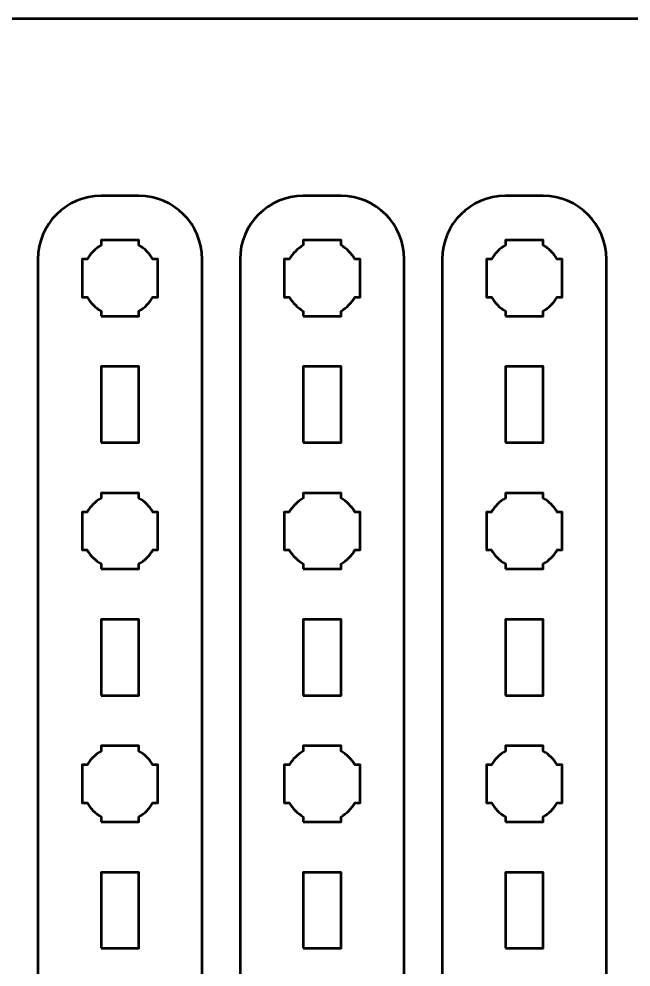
# Model space of a CAD drawing. Header units: centimetres. Extents: x -21 to 0, y -29.7 to 0.
# Drawn here: x -10.5 to -5.66, y -7.5 to 0 of the extents above; entities that cross this region are included whole.
import ezdxf

# ---------------------------------------------------------------- set-up
doc = ezdxf.new("R2010")
doc.units = ezdxf.units.CM
doc.header["$MEASUREMENT"] = 0
doc.layers.add('Layer 1', color=7, linetype='Continuous')

msp = doc.modelspace()

# ---------------------------------------------------------------- linework, layer by layer
at = {"layer": 'Layer 1', "color": 1, "lineweight": 53}
msp.add_open_spline([(-21.00003, -29.19995), (-21.00003, -29.19995), (-21.00003, -5.89992), (-21.00003, -5.89992), (-21.00003, -5.89992), (-21.00003, -5.81709), (-20.93286, -5.74992), (-20.85003, -5.74992), (-20.85003, -5.74992), (-20.7672, -5.74992), (-20.70003, -5.68275), (-20.70003, -5.59992), (-20.70003, -5.59992), (-20.70003, -5.51709), (-20.7672, -5.44992), (-20.85003, -5.44992), (-20.85003, -5.44992), (-20.93286, -5.44992), (-21.00003, -5.38275), (-21.00003, -5.29992), (-21.00003, -5.29992), (-21.00003, -5.21709), (-20.93286, -5.14992), (-20.85003, -5.14992), (-20.85003, -5.14992), (-20.7672, -5.14992), (-20.70003, -5.08275), (-20.70003, -4.99992), (-20.70003, -4.99992), (-20.70003, -4.91709), (-20.7672, -4.84992), (-20.85003, -4.84992), (-20.85003, -4.84992), (-20.93286, -4.84992), (-21.00003, -4.78275), (-21.00003, -4.69992), (-21.00003, -4.69992), (-21.00003, -4.61709), (-20.93286, -4.54992), (-20.85003, -4.54992), (-20.85003, -4.54992), (-20.7672, -4.54992), (-20.70003, -4.48275), (-20.70003, -4.39992), (-20.70003, -4.39992), (-20.70003, -4.31709), (-20.7672, -4.24992), (-20.85003, -4.24992), (-20.85003, -4.24992), (-20.93286, -4.24992), (-21.00003, -4.18275), (-21.00003, -4.09992), (-21.00003, -4.09992), (-21.00003, -4.01709), (-20.93286, -3.94992), (-20.85003, -3.94992), (-20.85003, -3.94992), (-20.7672, -3.94992), (-20.70003, -3.88275), (-20.70003, -3.79992), (-20.70003, -3.79992), (-20.70003, -3.71709), (-20.7672, -3.64992), (-20.85003, -3.64992), (-20.85003, -3.64992), (-20.93286, -3.64992), (-21.00003, -3.58275), (-21.00003, -3.49992), (-21.00003, -3.49992), (-21.00003, -3.41709), (-20.93286, -3.34992), (-20.85003, -3.34992), (-20.85003, -3.34992), (-20.7672, -3.34992), (-20.70003, -3.28275), (-20.70003, -3.19992), (-20.70003, -3.19992), (-20.70003, -3.11709), (-20.7672, -3.04992), (-20.85003, -3.04992), (-20.85003, -3.04992), (-20.93286, -3.04992), (-21.00003, -2.98275), (-21.00003, -2.89992), (-21.00003, -2.89992), (-21.00003, -2.81709), (-20.93286, -2.74992), (-20.85003, -2.74992), (-20.85003, -2.74992), (-20.7672, -2.74992), (-20.70003, -2.68275), (-20.70003, -2.59992), (-20.70003, -2.59992), (-20.70003, -2.51709), (-20.7672, -2.44992), (-20.85003, -2.44992), (-20.85003, -2.44992), (-20.93286, -2.44992), (-21.00003, -2.38275), (-21.00003, -2.29992), (-21.00003, -2.29992), (-21.00003, -2.21709), (-20.93286, -2.14992), (-20.85003, -2.14992), (-20.85003, -2.14992), (-20.7672, -2.14992), (-20.70003, -2.08275), (-20.70003, -1.99992), (-20.70003, -1.99992), (-20.70003, -1.91709), (-20.7672, -1.84992), (-20.85003, -1.84992), (-20.85003, -1.84992), (-20.93286, -1.84992), (-21.00003, -1.78275), (-21.00003, -1.69992), (-21.00003, -1.69992), (-21.00003, -1.61709), (-20.93286, -1.54992), (-20.85003, -1.54992), (-20.85003, -1.54992), (-20.7672, -1.54992), (-20.70003, -1.48275), (-20.70003, -1.39992), (-20.70003, -1.39992), (-20.70003, -1.31709), (-20.7672, -1.24992), (-20.85003, -1.24992), (-20.85003, -1.24992), (-20.93286, -1.24992), (-21.00003, -1.18275), (-21.00003, -1.09992), (-21.00003, -1.09992), (-21.00003, -1.09992), (-21.00003, -0.49992), (-21.00003, -0.49992), (-21.00003, -0.49992), (-21.00003, -0.22295), (-20.77694, 0.00004), (-20.49994, 0.00004), (-20.49994, 0.00004), (-20.49994, 0.00004), (-0.50008, 0.00004), (-0.50008, 0.00004), (-0.50008, 0.00004), (-0.22294, 0.00004), (0.00002, -0.22295), (0.00002, -0.49992), (0.00002, -0.49992), (0.00002, -0.49992), (0.00002, -29.19995), (0.00002, -29.19995), (0.00002, -29.19995), (0.00002, -29.47695), (-0.22294, -29.70004), (-0.50008, -29.70004), (-0.50008, -29.70004), (-0.50008, -29.70004), (-20.49994, -29.70004), (-20.49994, -29.70004), (-20.49994, -29.70004), (-20.77694, -29.70004), (-21.00003, -29.47695), (-21.00003, -29.19995)], degree=3, knots=[0, 0, 0, 0, 0.0243902, 0.0243902, 0.0243902, 0.0243902, 0.0487805, 0.0487805, 0.0487805, 0.0487805, 0.0731707, 0.0731707, 0.0731707, 0.0731707, 0.097561, 0.097561, 0.097561, 0.097561, 0.1219512, 0.1219512, 0.1219512, 0.1219512, 0.1463415, 0.1463415, 0.1463415, 0.1463415, 0.1707317, 0.1707317, 0.1707317, 0.1707317, 0.195122, 0.195122, 0.195122, 0.195122, 0.2195122, 0.2195122, 0.2195122, 0.2195122, 0.2439024, 0.2439024, 0.2439024, 0.2439024, 0.2682927, 0.2682927, 0.2682927, 0.2682927, 0.2926829, 0.2926829, 0.2926829, 0.2926829, 0.3170732, 0.3170732, 0.3170732, 0.3170732, 0.3414634, 0.3414634, 0.3414634, 0.3414634, 0.3658537, 0.3658537, 0.3658537, 0.3658537, 0.3902439, 0.3902439, 0.3902439, 0.3902439, 0.4146341, 0.4146341, 0.4146341, 0.4146341, 0.4390244, 0.4390244, 0.4390244, 0.4390244, 0.4634146, 0.4634146, 0.4634146, 0.4634146, 0.4878049, 0.4878049, 0.4878049, 0.4878049, 0.5121951, 0.5121951, 0.5121951, 0.5121951, 0.5365854, 0.5365854, 0.5365854, 0.5365854, 0.5609756, 0.5609756, 0.5609756, 0.5609756, 0.5853659, 0.5853659, 0.5853659, 0.5853659, 0.6097561, 0.6097561, 0.6097561, 0.6097561, 0.6341463, 0.6341463, 0.6341463, 0.6341463, 0.6585366, 0.6585366, 0.6585366, 0.6585366, 0.6829268, 0.6829268, 0.6829268, 0.6829268, 0.7073171, 0.7073171, 0.7073171, 0.7073171, 0.7317073, 0.7317073, 0.7317073, 0.7317073, 0.7560976, 0.7560976, 0.7560976, 0.7560976, 0.7804878, 0.7804878, 0.7804878, 0.7804878, 0.804878, 0.804878, 0.804878, 0.804878, 0.8292683, 0.8292683, 0.8292683, 0.8292683, 0.8536585, 0.8536585, 0.8536585, 0.8536585, 0.8780488, 0.8780488, 0.8780488, 0.8780488, 0.902439, 0.902439, 0.902439, 0.902439, 0.9268293, 0.9268293, 0.9268293, 0.9268293, 0.9512195, 0.9512195, 0.9512195, 0.9512195, 0.9756098, 0.9756098, 0.9756098, 0.9756098, 1, 1, 1, 1], dxfattribs=at)
at = {"layer": 'Layer 1', "color": 114, "lineweight": 53}
for points in [[(-9.55, -14.7), (-9.55, -14.7), (-9.85, -14.7), (-9.85, -14.7), (-9.85, -14.7), (-10.12609, -14.7), (-10.35, -14.47609), (-10.35, -14.2), (-10.35, -14.2), (-10.35, -14.2), (-10.35, -1.9), (-10.35, -1.9), (-10.35, -1.9), (-10.35, -1.62391), (-10.12609, -1.4), (-9.85, -1.4), (-9.85, -1.4), (-9.85, -1.4), (-9.55, -1.4), (-9.55, -1.4), (-9.55, -1.4), (-9.27391, -1.4), (-9.05, -1.62391), (-9.05, -1.9), (-9.05, -1.9), (-9.05, -1.9), (-9.05, -14.2), (-9.05, -14.2), (-9.05, -14.2), (-9.05, -14.47609), (-9.27391, -14.7), (-9.55, -14.7)], [(-7.95, -14.7), (-7.95, -14.7), (-8.25, -14.7), (-8.25, -14.7), (-8.25, -14.7), (-8.52609, -14.7), (-8.75, -14.47609), (-8.75, -14.2), (-8.75, -14.2), (-8.75, -14.2), (-8.75, -1.9), (-8.75, -1.9), (-8.75, -1.9), (-8.75, -1.62391), (-8.52609, -1.4), (-8.25, -1.4), (-8.25, -1.4), (-8.25, -1.4), (-7.95, -1.4), (-7.95, -1.4), (-7.95, -1.4), (-7.67391, -1.4), (-7.45, -1.62391), (-7.45, -1.9), (-7.45, -1.9), (-7.45, -1.9), (-7.45, -14.2), (-7.45, -14.2), (-7.45, -14.2), (-7.45, -14.47609), (-7.67391, -14.7), (-7.95, -14.7)], [(-6.35, -14.7), (-6.35, -14.7), (-6.65, -14.7), (-6.65, -14.7), (-6.65, -14.7), (-6.92609, -14.7), (-7.15, -14.47609), (-7.15, -14.2), (-7.15, -14.2), (-7.15, -14.2), (-7.15, -1.9), (-7.15, -1.9), (-7.15, -1.9), (-7.15, -1.62391), (-6.92609, -1.4), (-6.65, -1.4), (-6.65, -1.4), (-6.65, -1.4), (-6.35, -1.4), (-6.35, -1.4), (-6.35, -1.4), (-6.07391, -1.4), (-5.85, -1.62391), (-5.85, -1.9), (-5.85, -1.9), (-5.85, -1.9), (-5.85, -14.2), (-5.85, -14.2), (-5.85, -14.2), (-5.85, -14.47609), (-6.07391, -14.7), (-6.35, -14.7)]]:
    msp.add_open_spline(points, degree=3, knots=[0, 0, 0, 0, 0.125, 0.125, 0.125, 0.125, 0.25, 0.25, 0.25, 0.25, 0.375, 0.375, 0.375, 0.375, 0.5, 0.5, 0.5, 0.5, 0.625, 0.625, 0.625, 0.625, 0.75, 0.75, 0.75, 0.75, 0.875, 0.875, 0.875, 0.875, 1, 1, 1, 1], dxfattribs=at)
at = {"layer": 'Layer 1', "lineweight": 53}
for points, knots in [([(-9.85, -2.35), (-9.85, -2.35), (-9.85, -2.30985), (-9.85, -2.30985), (-9.85, -2.30985), (-9.89553, -2.2835), (-9.9335, -2.24553), (-9.95985, -2.2), (-9.95985, -2.2), (-9.95985, -2.2), (-10, -2.2), (-10, -2.2), (-10, -2.2), (-10, -2.2), (-10, -2.05), (-10, -2.05), (-10, -2.05), (-10, -2.05), (-10, -1.9), (-10, -1.9), (-10, -1.9), (-10, -1.9), (-9.95985, -1.9), (-9.95985, -1.9), (-9.95985, -1.9), (-9.9335, -1.85447), (-9.89553, -1.8165), (-9.85, -1.79015), (-9.85, -1.79015), (-9.85, -1.79015), (-9.85, -1.75), (-9.85, -1.75), (-9.85, -1.75), (-9.85, -1.75), (-9.7, -1.75), (-9.7, -1.75), (-9.7, -1.75), (-9.7, -1.75), (-9.55, -1.75), (-9.55, -1.75), (-9.55, -1.75), (-9.55, -1.75), (-9.55, -1.79015), (-9.55, -1.79015), (-9.55, -1.79015), (-9.50447, -1.8165), (-9.4665, -1.85447), (-9.44015, -1.9), (-9.44015, -1.9), (-9.44015, -1.9), (-9.4, -1.9), (-9.4, -1.9), (-9.4, -1.9), (-9.4, -1.9), (-9.4, -2.05), (-9.4, -2.05), (-9.4, -2.05), (-9.4, -2.05), (-9.4, -2.2), (-9.4, -2.2), (-9.4, -2.2), (-9.4, -2.2), (-9.44015, -2.2), (-9.44015, -2.2), (-9.44015, -2.2), (-9.4665, -2.24553), (-9.50447, -2.2835), (-9.55, -2.30985), (-9.55, -2.30985), (-9.55, -2.30985), (-9.55, -2.35), (-9.55, -2.35), (-9.55, -2.35), (-9.55, -2.35), (-9.7, -2.35), (-9.7, -2.35), (-9.7, -2.35), (-9.7, -2.35), (-9.85, -2.35), (-9.85, -2.35)], [0, 0, 0, 0, 0.05, 0.05, 0.05, 0.05, 0.1, 0.1, 0.1, 0.1, 0.15, 0.15, 0.15, 0.15, 0.2, 0.2, 0.2, 0.2, 0.25, 0.25, 0.25, 0.25, 0.3, 0.3, 0.3, 0.3, 0.35, 0.35, 0.35, 0.35, 0.4, 0.4, 0.4, 0.4, 0.45, 0.45, 0.45, 0.45, 0.5, 0.5, 0.5, 0.5, 0.55, 0.55, 0.55, 0.55, 0.6, 0.6, 0.6, 0.6, 0.65, 0.65, 0.65, 0.65, 0.7, 0.7, 0.7, 0.7, 0.75, 0.75, 0.75, 0.75, 0.8, 0.8, 0.8, 0.8, 0.85, 0.85, 0.85, 0.85, 0.9, 0.9, 0.9, 0.9, 0.95, 0.95, 0.95, 0.95, 1, 1, 1, 1]), ([(-8.25, -2.35), (-8.25, -2.35), (-8.25, -2.30985), (-8.25, -2.30985), (-8.25, -2.30985), (-8.29553, -2.2835), (-8.3335, -2.24553), (-8.35985, -2.2), (-8.35985, -2.2), (-8.35985, -2.2), (-8.4, -2.2), (-8.4, -2.2), (-8.4, -2.2), (-8.4, -2.2), (-8.4, -2.05), (-8.4, -2.05), (-8.4, -2.05), (-8.4, -2.05), (-8.4, -1.9), (-8.4, -1.9), (-8.4, -1.9), (-8.4, -1.9), (-8.35985, -1.9), (-8.35985, -1.9), (-8.35985, -1.9), (-8.3335, -1.85447), (-8.29553, -1.8165), (-8.25, -1.79015), (-8.25, -1.79015), (-8.25, -1.79015), (-8.25, -1.75), (-8.25, -1.75), (-8.25, -1.75), (-8.25, -1.75), (-8.1, -1.75), (-8.1, -1.75), (-8.1, -1.75), (-8.1, -1.75), (-7.95, -1.75), (-7.95, -1.75), (-7.95, -1.75), (-7.95, -1.75), (-7.95, -1.79015), (-7.95, -1.79015), (-7.95, -1.79015), (-7.90447, -1.8165), (-7.8665, -1.85447), (-7.84015, -1.9), (-7.84015, -1.9), (-7.84015, -1.9), (-7.8, -1.9), (-7.8, -1.9), (-7.8, -1.9), (-7.8, -1.9), (-7.8, -2.05), (-7.8, -2.05), (-7.8, -2.05), (-7.8, -2.05), (-7.8, -2.2), (-7.8, -2.2), (-7.8, -2.2), (-7.8, -2.2), (-7.84015, -2.2), (-7.84015, -2.2), (-7.84015, -2.2), (-7.8665, -2.24553), (-7.90447, -2.2835), (-7.95, -2.30985), (-7.95, -2.30985), (-7.95, -2.30985), (-7.95, -2.35), (-7.95, -2.35), (-7.95, -2.35), (-7.95, -2.35), (-8.1, -2.35), (-8.1, -2.35), (-8.1, -2.35), (-8.1, -2.35), (-8.25, -2.35), (-8.25, -2.35)], [0, 0, 0, 0, 0.05, 0.05, 0.05, 0.05, 0.1, 0.1, 0.1, 0.1, 0.15, 0.15, 0.15, 0.15, 0.2, 0.2, 0.2, 0.2, 0.25, 0.25, 0.25, 0.25, 0.3, 0.3, 0.3, 0.3, 0.35, 0.35, 0.35, 0.35, 0.4, 0.4, 0.4, 0.4, 0.45, 0.45, 0.45, 0.45, 0.5, 0.5, 0.5, 0.5, 0.55, 0.55, 0.55, 0.55, 0.6, 0.6, 0.6, 0.6, 0.65, 0.65, 0.65, 0.65, 0.7, 0.7, 0.7, 0.7, 0.75, 0.75, 0.75, 0.75, 0.8, 0.8, 0.8, 0.8, 0.85, 0.85, 0.85, 0.85, 0.9, 0.9, 0.9, 0.9, 0.95, 0.95, 0.95, 0.95, 1, 1, 1, 1]), ([(-6.65, -2.35), (-6.65, -2.35), (-6.65, -2.30985), (-6.65, -2.30985), (-6.65, -2.30985), (-6.69553, -2.2835), (-6.7335, -2.24553), (-6.75985, -2.2), (-6.75985, -2.2), (-6.75985, -2.2), (-6.8, -2.2), (-6.8, -2.2), (-6.8, -2.2), (-6.8, -2.2), (-6.8, -2.05), (-6.8, -2.05), (-6.8, -2.05), (-6.8, -2.05), (-6.8, -1.9), (-6.8, -1.9), (-6.8, -1.9), (-6.8, -1.9), (-6.75985, -1.9), (-6.75985, -1.9), (-6.75985, -1.9), (-6.7335, -1.85447), (-6.69553, -1.8165), (-6.65, -1.79015), (-6.65, -1.79015), (-6.65, -1.79015), (-6.65, -1.75), (-6.65, -1.75), (-6.65, -1.75), (-6.65, -1.75), (-6.5, -1.75), (-6.5, -1.75), (-6.5, -1.75), (-6.5, -1.75), (-6.35, -1.75), (-6.35, -1.75), (-6.35, -1.75), (-6.35, -1.75), (-6.35, -1.79015), (-6.35, -1.79015), (-6.35, -1.79015), (-6.30447, -1.8165), (-6.2665, -1.85447), (-6.24015, -1.9), (-6.24015, -1.9), (-6.24015, -1.9), (-6.2, -1.9), (-6.2, -1.9), (-6.2, -1.9), (-6.2, -1.9), (-6.2, -2.05), (-6.2, -2.05), (-6.2, -2.05), (-6.2, -2.05), (-6.2, -2.2), (-6.2, -2.2), (-6.2, -2.2), (-6.2, -2.2), (-6.24015, -2.2), (-6.24015, -2.2), (-6.24015, -2.2), (-6.2665, -2.24553), (-6.30447, -2.2835), (-6.35, -2.30985), (-6.35, -2.30985), (-6.35, -2.30985), (-6.35, -2.35), (-6.35, -2.35), (-6.35, -2.35), (-6.35, -2.35), (-6.5, -2.35), (-6.5, -2.35), (-6.5, -2.35), (-6.5, -2.35), (-6.65, -2.35), (-6.65, -2.35)], [0, 0, 0, 0, 0.05, 0.05, 0.05, 0.05, 0.1, 0.1, 0.1, 0.1, 0.15, 0.15, 0.15, 0.15, 0.2, 0.2, 0.2, 0.2, 0.25, 0.25, 0.25, 0.25, 0.3, 0.3, 0.3, 0.3, 0.35, 0.35, 0.35, 0.35, 0.4, 0.4, 0.4, 0.4, 0.45, 0.45, 0.45, 0.45, 0.5, 0.5, 0.5, 0.5, 0.55, 0.55, 0.55, 0.55, 0.6, 0.6, 0.6, 0.6, 0.65, 0.65, 0.65, 0.65, 0.7, 0.7, 0.7, 0.7, 0.75, 0.75, 0.75, 0.75, 0.8, 0.8, 0.8, 0.8, 0.85, 0.85, 0.85, 0.85, 0.9, 0.9, 0.9, 0.9, 0.95, 0.95, 0.95, 0.95, 1, 1, 1, 1]), ([(-9.85, -3.35), (-9.85, -3.35), (-9.85, -2.75), (-9.85, -2.75), (-9.85, -2.75), (-9.85, -2.75), (-9.55, -2.75), (-9.55, -2.75), (-9.55, -2.75), (-9.55, -2.75), (-9.55, -3.35), (-9.55, -3.35), (-9.55, -3.35), (-9.55, -3.35), (-9.85, -3.35), (-9.85, -3.35)], [0, 0, 0, 0, 0.25, 0.25, 0.25, 0.25, 0.5, 0.5, 0.5, 0.5, 0.75, 0.75, 0.75, 0.75, 1, 1, 1, 1]), ([(-8.25, -3.35), (-8.25, -3.35), (-8.25, -2.75), (-8.25, -2.75), (-8.25, -2.75), (-8.25, -2.75), (-7.95, -2.75), (-7.95, -2.75), (-7.95, -2.75), (-7.95, -2.75), (-7.95, -3.35), (-7.95, -3.35), (-7.95, -3.35), (-7.95, -3.35), (-8.25, -3.35), (-8.25, -3.35)], [0, 0, 0, 0, 0.25, 0.25, 0.25, 0.25, 0.5, 0.5, 0.5, 0.5, 0.75, 0.75, 0.75, 0.75, 1, 1, 1, 1]), ([(-6.65, -3.35), (-6.65, -3.35), (-6.65, -2.75), (-6.65, -2.75), (-6.65, -2.75), (-6.65, -2.75), (-6.35, -2.75), (-6.35, -2.75), (-6.35, -2.75), (-6.35, -2.75), (-6.35, -3.35), (-6.35, -3.35), (-6.35, -3.35), (-6.35, -3.35), (-6.65, -3.35), (-6.65, -3.35)], [0, 0, 0, 0, 0.25, 0.25, 0.25, 0.25, 0.5, 0.5, 0.5, 0.5, 0.75, 0.75, 0.75, 0.75, 1, 1, 1, 1]), ([(-9.85, -4.35), (-9.85, -4.35), (-9.85, -4.30985), (-9.85, -4.30985), (-9.85, -4.30985), (-9.89553, -4.2835), (-9.9335, -4.24553), (-9.95985, -4.2), (-9.95985, -4.2), (-9.95985, -4.2), (-10, -4.2), (-10, -4.2), (-10, -4.2), (-10, -4.2), (-10, -4.05), (-10, -4.05), (-10, -4.05), (-10, -4.05), (-10, -3.9), (-10, -3.9), (-10, -3.9), (-10, -3.9), (-9.95985, -3.9), (-9.95985, -3.9), (-9.95985, -3.9), (-9.9335, -3.85447), (-9.89553, -3.8165), (-9.85, -3.79015), (-9.85, -3.79015), (-9.85, -3.79015), (-9.85, -3.75), (-9.85, -3.75), (-9.85, -3.75), (-9.85, -3.75), (-9.7, -3.75), (-9.7, -3.75), (-9.7, -3.75), (-9.7, -3.75), (-9.55, -3.75), (-9.55, -3.75), (-9.55, -3.75), (-9.55, -3.75), (-9.55, -3.79015), (-9.55, -3.79015), (-9.55, -3.79015), (-9.50447, -3.8165), (-9.4665, -3.85447), (-9.44015, -3.9), (-9.44015, -3.9), (-9.44015, -3.9), (-9.4, -3.9), (-9.4, -3.9), (-9.4, -3.9), (-9.4, -3.9), (-9.4, -4.05), (-9.4, -4.05), (-9.4, -4.05), (-9.4, -4.05), (-9.4, -4.2), (-9.4, -4.2), (-9.4, -4.2), (-9.4, -4.2), (-9.44015, -4.2), (-9.44015, -4.2), (-9.44015, -4.2), (-9.4665, -4.24553), (-9.50447, -4.2835), (-9.55, -4.30985), (-9.55, -4.30985), (-9.55, -4.30985), (-9.55, -4.35), (-9.55, -4.35), (-9.55, -4.35), (-9.55, -4.35), (-9.7, -4.35), (-9.7, -4.35), (-9.7, -4.35), (-9.7, -4.35), (-9.85, -4.35), (-9.85, -4.35)], [0, 0, 0, 0, 0.05, 0.05, 0.05, 0.05, 0.1, 0.1, 0.1, 0.1, 0.15, 0.15, 0.15, 0.15, 0.2, 0.2, 0.2, 0.2, 0.25, 0.25, 0.25, 0.25, 0.3, 0.3, 0.3, 0.3, 0.35, 0.35, 0.35, 0.35, 0.4, 0.4, 0.4, 0.4, 0.45, 0.45, 0.45, 0.45, 0.5, 0.5, 0.5, 0.5, 0.55, 0.55, 0.55, 0.55, 0.6, 0.6, 0.6, 0.6, 0.65, 0.65, 0.65, 0.65, 0.7, 0.7, 0.7, 0.7, 0.75, 0.75, 0.75, 0.75, 0.8, 0.8, 0.8, 0.8, 0.85, 0.85, 0.85, 0.85, 0.9, 0.9, 0.9, 0.9, 0.95, 0.95, 0.95, 0.95, 1, 1, 1, 1]), ([(-8.25, -4.35), (-8.25, -4.35), (-8.25, -4.30985), (-8.25, -4.30985), (-8.25, -4.30985), (-8.29553, -4.2835), (-8.3335, -4.24553), (-8.35985, -4.2), (-8.35985, -4.2), (-8.35985, -4.2), (-8.4, -4.2), (-8.4, -4.2), (-8.4, -4.2), (-8.4, -4.2), (-8.4, -4.05), (-8.4, -4.05), (-8.4, -4.05), (-8.4, -4.05), (-8.4, -3.9), (-8.4, -3.9), (-8.4, -3.9), (-8.4, -3.9), (-8.35985, -3.9), (-8.35985, -3.9), (-8.35985, -3.9), (-8.3335, -3.85447), (-8.29553, -3.8165), (-8.25, -3.79015), (-8.25, -3.79015), (-8.25, -3.79015), (-8.25, -3.75), (-8.25, -3.75), (-8.25, -3.75), (-8.25, -3.75), (-8.1, -3.75), (-8.1, -3.75), (-8.1, -3.75), (-8.1, -3.75), (-7.95, -3.75), (-7.95, -3.75), (-7.95, -3.75), (-7.95, -3.75), (-7.95, -3.79015), (-7.95, -3.79015), (-7.95, -3.79015), (-7.90447, -3.8165), (-7.8665, -3.85447), (-7.84015, -3.9), (-7.84015, -3.9), (-7.84015, -3.9), (-7.8, -3.9), (-7.8, -3.9), (-7.8, -3.9), (-7.8, -3.9), (-7.8, -4.05), (-7.8, -4.05), (-7.8, -4.05), (-7.8, -4.05), (-7.8, -4.2), (-7.8, -4.2), (-7.8, -4.2), (-7.8, -4.2), (-7.84015, -4.2), (-7.84015, -4.2), (-7.84015, -4.2), (-7.8665, -4.24553), (-7.90447, -4.2835), (-7.95, -4.30985), (-7.95, -4.30985), (-7.95, -4.30985), (-7.95, -4.35), (-7.95, -4.35), (-7.95, -4.35), (-7.95, -4.35), (-8.1, -4.35), (-8.1, -4.35), (-8.1, -4.35), (-8.1, -4.35), (-8.25, -4.35), (-8.25, -4.35)], [0, 0, 0, 0, 0.05, 0.05, 0.05, 0.05, 0.1, 0.1, 0.1, 0.1, 0.15, 0.15, 0.15, 0.15, 0.2, 0.2, 0.2, 0.2, 0.25, 0.25, 0.25, 0.25, 0.3, 0.3, 0.3, 0.3, 0.35, 0.35, 0.35, 0.35, 0.4, 0.4, 0.4, 0.4, 0.45, 0.45, 0.45, 0.45, 0.5, 0.5, 0.5, 0.5, 0.55, 0.55, 0.55, 0.55, 0.6, 0.6, 0.6, 0.6, 0.65, 0.65, 0.65, 0.65, 0.7, 0.7, 0.7, 0.7, 0.75, 0.75, 0.75, 0.75, 0.8, 0.8, 0.8, 0.8, 0.85, 0.85, 0.85, 0.85, 0.9, 0.9, 0.9, 0.9, 0.95, 0.95, 0.95, 0.95, 1, 1, 1, 1]), ([(-6.65, -4.35), (-6.65, -4.35), (-6.65, -4.30985), (-6.65, -4.30985), (-6.65, -4.30985), (-6.69553, -4.2835), (-6.7335, -4.24553), (-6.75985, -4.2), (-6.75985, -4.2), (-6.75985, -4.2), (-6.8, -4.2), (-6.8, -4.2), (-6.8, -4.2), (-6.8, -4.2), (-6.8, -4.05), (-6.8, -4.05), (-6.8, -4.05), (-6.8, -4.05), (-6.8, -3.9), (-6.8, -3.9), (-6.8, -3.9), (-6.8, -3.9), (-6.75985, -3.9), (-6.75985, -3.9), (-6.75985, -3.9), (-6.7335, -3.85447), (-6.69553, -3.8165), (-6.65, -3.79015), (-6.65, -3.79015), (-6.65, -3.79015), (-6.65, -3.75), (-6.65, -3.75), (-6.65, -3.75), (-6.65, -3.75), (-6.5, -3.75), (-6.5, -3.75), (-6.5, -3.75), (-6.5, -3.75), (-6.35, -3.75), (-6.35, -3.75), (-6.35, -3.75), (-6.35, -3.75), (-6.35, -3.79015), (-6.35, -3.79015), (-6.35, -3.79015), (-6.30447, -3.8165), (-6.2665, -3.85447), (-6.24015, -3.9), (-6.24015, -3.9), (-6.24015, -3.9), (-6.2, -3.9), (-6.2, -3.9), (-6.2, -3.9), (-6.2, -3.9), (-6.2, -4.05), (-6.2, -4.05), (-6.2, -4.05), (-6.2, -4.05), (-6.2, -4.2), (-6.2, -4.2), (-6.2, -4.2), (-6.2, -4.2), (-6.24015, -4.2), (-6.24015, -4.2), (-6.24015, -4.2), (-6.2665, -4.24553), (-6.30447, -4.2835), (-6.35, -4.30985), (-6.35, -4.30985), (-6.35, -4.30985), (-6.35, -4.35), (-6.35, -4.35), (-6.35, -4.35), (-6.35, -4.35), (-6.5, -4.35), (-6.5, -4.35), (-6.5, -4.35), (-6.5, -4.35), (-6.65, -4.35), (-6.65, -4.35)], [0, 0, 0, 0, 0.05, 0.05, 0.05, 0.05, 0.1, 0.1, 0.1, 0.1, 0.15, 0.15, 0.15, 0.15, 0.2, 0.2, 0.2, 0.2, 0.25, 0.25, 0.25, 0.25, 0.3, 0.3, 0.3, 0.3, 0.35, 0.35, 0.35, 0.35, 0.4, 0.4, 0.4, 0.4, 0.45, 0.45, 0.45, 0.45, 0.5, 0.5, 0.5, 0.5, 0.55, 0.55, 0.55, 0.55, 0.6, 0.6, 0.6, 0.6, 0.65, 0.65, 0.65, 0.65, 0.7, 0.7, 0.7, 0.7, 0.75, 0.75, 0.75, 0.75, 0.8, 0.8, 0.8, 0.8, 0.85, 0.85, 0.85, 0.85, 0.9, 0.9, 0.9, 0.9, 0.95, 0.95, 0.95, 0.95, 1, 1, 1, 1]), ([(-9.85, -5.35), (-9.85, -5.35), (-9.85, -4.75), (-9.85, -4.75), (-9.85, -4.75), (-9.85, -4.75), (-9.55, -4.75), (-9.55, -4.75), (-9.55, -4.75), (-9.55, -4.75), (-9.55, -5.35), (-9.55, -5.35), (-9.55, -5.35), (-9.55, -5.35), (-9.85, -5.35), (-9.85, -5.35)], [0, 0, 0, 0, 0.25, 0.25, 0.25, 0.25, 0.5, 0.5, 0.5, 0.5, 0.75, 0.75, 0.75, 0.75, 1, 1, 1, 1]), ([(-8.25, -5.35), (-8.25, -5.35), (-8.25, -4.75), (-8.25, -4.75), (-8.25, -4.75), (-8.25, -4.75), (-7.95, -4.75), (-7.95, -4.75), (-7.95, -4.75), (-7.95, -4.75), (-7.95, -5.35), (-7.95, -5.35), (-7.95, -5.35), (-7.95, -5.35), (-8.25, -5.35), (-8.25, -5.35)], [0, 0, 0, 0, 0.25, 0.25, 0.25, 0.25, 0.5, 0.5, 0.5, 0.5, 0.75, 0.75, 0.75, 0.75, 1, 1, 1, 1]), ([(-6.65, -5.35), (-6.65, -5.35), (-6.65, -4.75), (-6.65, -4.75), (-6.65, -4.75), (-6.65, -4.75), (-6.35, -4.75), (-6.35, -4.75), (-6.35, -4.75), (-6.35, -4.75), (-6.35, -5.35), (-6.35, -5.35), (-6.35, -5.35), (-6.35, -5.35), (-6.65, -5.35), (-6.65, -5.35)], [0, 0, 0, 0, 0.25, 0.25, 0.25, 0.25, 0.5, 0.5, 0.5, 0.5, 0.75, 0.75, 0.75, 0.75, 1, 1, 1, 1]), ([(-9.85, -6.35), (-9.85, -6.35), (-9.85, -6.30985), (-9.85, -6.30985), (-9.85, -6.30985), (-9.89553, -6.2835), (-9.9335, -6.24553), (-9.95985, -6.2), (-9.95985, -6.2), (-9.95985, -6.2), (-10, -6.2), (-10, -6.2), (-10, -6.2), (-10, -6.2), (-10, -6.05), (-10, -6.05), (-10, -6.05), (-10, -6.05), (-10, -5.9), (-10, -5.9), (-10, -5.9), (-10, -5.9), (-9.95985, -5.9), (-9.95985, -5.9), (-9.95985, -5.9), (-9.9335, -5.85447), (-9.89553, -5.8165), (-9.85, -5.79015), (-9.85, -5.79015), (-9.85, -5.79015), (-9.85, -5.75), (-9.85, -5.75), (-9.85, -5.75), (-9.85, -5.75), (-9.7, -5.75), (-9.7, -5.75), (-9.7, -5.75), (-9.7, -5.75), (-9.55, -5.75), (-9.55, -5.75), (-9.55, -5.75), (-9.55, -5.75), (-9.55, -5.79015), (-9.55, -5.79015), (-9.55, -5.79015), (-9.50447, -5.8165), (-9.4665, -5.85447), (-9.44015, -5.9), (-9.44015, -5.9), (-9.44015, -5.9), (-9.4, -5.9), (-9.4, -5.9), (-9.4, -5.9), (-9.4, -5.9), (-9.4, -6.05), (-9.4, -6.05), (-9.4, -6.05), (-9.4, -6.05), (-9.4, -6.2), (-9.4, -6.2), (-9.4, -6.2), (-9.4, -6.2), (-9.44015, -6.2), (-9.44015, -6.2), (-9.44015, -6.2), (-9.4665, -6.24553), (-9.50447, -6.2835), (-9.55, -6.30985), (-9.55, -6.30985), (-9.55, -6.30985), (-9.55, -6.35), (-9.55, -6.35), (-9.55, -6.35), (-9.55, -6.35), (-9.7, -6.35), (-9.7, -6.35), (-9.7, -6.35), (-9.7, -6.35), (-9.85, -6.35), (-9.85, -6.35)], [0, 0, 0, 0, 0.05, 0.05, 0.05, 0.05, 0.1, 0.1, 0.1, 0.1, 0.15, 0.15, 0.15, 0.15, 0.2, 0.2, 0.2, 0.2, 0.25, 0.25, 0.25, 0.25, 0.3, 0.3, 0.3, 0.3, 0.35, 0.35, 0.35, 0.35, 0.4, 0.4, 0.4, 0.4, 0.45, 0.45, 0.45, 0.45, 0.5, 0.5, 0.5, 0.5, 0.55, 0.55, 0.55, 0.55, 0.6, 0.6, 0.6, 0.6, 0.65, 0.65, 0.65, 0.65, 0.7, 0.7, 0.7, 0.7, 0.75, 0.75, 0.75, 0.75, 0.8, 0.8, 0.8, 0.8, 0.85, 0.85, 0.85, 0.85, 0.9, 0.9, 0.9, 0.9, 0.95, 0.95, 0.95, 0.95, 1, 1, 1, 1]), ([(-8.25, -6.35), (-8.25, -6.35), (-8.25, -6.30985), (-8.25, -6.30985), (-8.25, -6.30985), (-8.29553, -6.2835), (-8.3335, -6.24553), (-8.35985, -6.2), (-8.35985, -6.2), (-8.35985, -6.2), (-8.4, -6.2), (-8.4, -6.2), (-8.4, -6.2), (-8.4, -6.2), (-8.4, -6.05), (-8.4, -6.05), (-8.4, -6.05), (-8.4, -6.05), (-8.4, -5.9), (-8.4, -5.9), (-8.4, -5.9), (-8.4, -5.9), (-8.35985, -5.9), (-8.35985, -5.9), (-8.35985, -5.9), (-8.3335, -5.85447), (-8.29553, -5.8165), (-8.25, -5.79015), (-8.25, -5.79015), (-8.25, -5.79015), (-8.25, -5.75), (-8.25, -5.75), (-8.25, -5.75), (-8.25, -5.75), (-8.1, -5.75), (-8.1, -5.75), (-8.1, -5.75), (-8.1, -5.75), (-7.95, -5.75), (-7.95, -5.75), (-7.95, -5.75), (-7.95, -5.75), (-7.95, -5.79015), (-7.95, -5.79015), (-7.95, -5.79015), (-7.90447, -5.8165), (-7.8665, -5.85447), (-7.84015, -5.9), (-7.84015, -5.9), (-7.84015, -5.9), (-7.8, -5.9), (-7.8, -5.9), (-7.8, -5.9), (-7.8, -5.9), (-7.8, -6.05), (-7.8, -6.05), (-7.8, -6.05), (-7.8, -6.05), (-7.8, -6.2), (-7.8, -6.2), (-7.8, -6.2), (-7.8, -6.2), (-7.84015, -6.2), (-7.84015, -6.2), (-7.84015, -6.2), (-7.8665, -6.24553), (-7.90447, -6.2835), (-7.95, -6.30985), (-7.95, -6.30985), (-7.95, -6.30985), (-7.95, -6.35), (-7.95, -6.35), (-7.95, -6.35), (-7.95, -6.35), (-8.1, -6.35), (-8.1, -6.35), (-8.1, -6.35), (-8.1, -6.35), (-8.25, -6.35), (-8.25, -6.35)], [0, 0, 0, 0, 0.05, 0.05, 0.05, 0.05, 0.1, 0.1, 0.1, 0.1, 0.15, 0.15, 0.15, 0.15, 0.2, 0.2, 0.2, 0.2, 0.25, 0.25, 0.25, 0.25, 0.3, 0.3, 0.3, 0.3, 0.35, 0.35, 0.35, 0.35, 0.4, 0.4, 0.4, 0.4, 0.45, 0.45, 0.45, 0.45, 0.5, 0.5, 0.5, 0.5, 0.55, 0.55, 0.55, 0.55, 0.6, 0.6, 0.6, 0.6, 0.65, 0.65, 0.65, 0.65, 0.7, 0.7, 0.7, 0.7, 0.75, 0.75, 0.75, 0.75, 0.8, 0.8, 0.8, 0.8, 0.85, 0.85, 0.85, 0.85, 0.9, 0.9, 0.9, 0.9, 0.95, 0.95, 0.95, 0.95, 1, 1, 1, 1]), ([(-6.65, -6.35), (-6.65, -6.35), (-6.65, -6.30985), (-6.65, -6.30985), (-6.65, -6.30985), (-6.69553, -6.2835), (-6.7335, -6.24553), (-6.75985, -6.2), (-6.75985, -6.2), (-6.75985, -6.2), (-6.8, -6.2), (-6.8, -6.2), (-6.8, -6.2), (-6.8, -6.2), (-6.8, -6.05), (-6.8, -6.05), (-6.8, -6.05), (-6.8, -6.05), (-6.8, -5.9), (-6.8, -5.9), (-6.8, -5.9), (-6.8, -5.9), (-6.75985, -5.9), (-6.75985, -5.9), (-6.75985, -5.9), (-6.7335, -5.85447), (-6.69553, -5.8165), (-6.65, -5.79015), (-6.65, -5.79015), (-6.65, -5.79015), (-6.65, -5.75), (-6.65, -5.75), (-6.65, -5.75), (-6.65, -5.75), (-6.5, -5.75), (-6.5, -5.75), (-6.5, -5.75), (-6.5, -5.75), (-6.35, -5.75), (-6.35, -5.75), (-6.35, -5.75), (-6.35, -5.75), (-6.35, -5.79015), (-6.35, -5.79015), (-6.35, -5.79015), (-6.30447, -5.8165), (-6.2665, -5.85447), (-6.24015, -5.9), (-6.24015, -5.9), (-6.24015, -5.9), (-6.2, -5.9), (-6.2, -5.9), (-6.2, -5.9), (-6.2, -5.9), (-6.2, -6.05), (-6.2, -6.05), (-6.2, -6.05), (-6.2, -6.05), (-6.2, -6.2), (-6.2, -6.2), (-6.2, -6.2), (-6.2, -6.2), (-6.24015, -6.2), (-6.24015, -6.2), (-6.24015, -6.2), (-6.2665, -6.24553), (-6.30447, -6.2835), (-6.35, -6.30985), (-6.35, -6.30985), (-6.35, -6.30985), (-6.35, -6.35), (-6.35, -6.35), (-6.35, -6.35), (-6.35, -6.35), (-6.5, -6.35), (-6.5, -6.35), (-6.5, -6.35), (-6.5, -6.35), (-6.65, -6.35), (-6.65, -6.35)], [0, 0, 0, 0, 0.05, 0.05, 0.05, 0.05, 0.1, 0.1, 0.1, 0.1, 0.15, 0.15, 0.15, 0.15, 0.2, 0.2, 0.2, 0.2, 0.25, 0.25, 0.25, 0.25, 0.3, 0.3, 0.3, 0.3, 0.35, 0.35, 0.35, 0.35, 0.4, 0.4, 0.4, 0.4, 0.45, 0.45, 0.45, 0.45, 0.5, 0.5, 0.5, 0.5, 0.55, 0.55, 0.55, 0.55, 0.6, 0.6, 0.6, 0.6, 0.65, 0.65, 0.65, 0.65, 0.7, 0.7, 0.7, 0.7, 0.75, 0.75, 0.75, 0.75, 0.8, 0.8, 0.8, 0.8, 0.85, 0.85, 0.85, 0.85, 0.9, 0.9, 0.9, 0.9, 0.95, 0.95, 0.95, 0.95, 1, 1, 1, 1]), ([(-9.85, -7.35), (-9.85, -7.35), (-9.85, -6.75), (-9.85, -6.75), (-9.85, -6.75), (-9.85, -6.75), (-9.55, -6.75), (-9.55, -6.75), (-9.55, -6.75), (-9.55, -6.75), (-9.55, -7.35), (-9.55, -7.35), (-9.55, -7.35), (-9.55, -7.35), (-9.85, -7.35), (-9.85, -7.35)], [0, 0, 0, 0, 0.25, 0.25, 0.25, 0.25, 0.5, 0.5, 0.5, 0.5, 0.75, 0.75, 0.75, 0.75, 1, 1, 1, 1]), ([(-8.25, -7.35), (-8.25, -7.35), (-8.25, -6.75), (-8.25, -6.75), (-8.25, -6.75), (-8.25, -6.75), (-7.95, -6.75), (-7.95, -6.75), (-7.95, -6.75), (-7.95, -6.75), (-7.95, -7.35), (-7.95, -7.35), (-7.95, -7.35), (-7.95, -7.35), (-8.25, -7.35), (-8.25, -7.35)], [0, 0, 0, 0, 0.25, 0.25, 0.25, 0.25, 0.5, 0.5, 0.5, 0.5, 0.75, 0.75, 0.75, 0.75, 1, 1, 1, 1]), ([(-6.65, -7.35), (-6.65, -7.35), (-6.65, -6.75), (-6.65, -6.75), (-6.65, -6.75), (-6.65, -6.75), (-6.35, -6.75), (-6.35, -6.75), (-6.35, -6.75), (-6.35, -6.75), (-6.35, -7.35), (-6.35, -7.35), (-6.35, -7.35), (-6.35, -7.35), (-6.65, -7.35), (-6.65, -7.35)], [0, 0, 0, 0, 0.25, 0.25, 0.25, 0.25, 0.5, 0.5, 0.5, 0.5, 0.75, 0.75, 0.75, 0.75, 1, 1, 1, 1])]:
    msp.add_open_spline(points, degree=3, knots=knots, dxfattribs=at)

doc.saveas('drawing.dxf')
